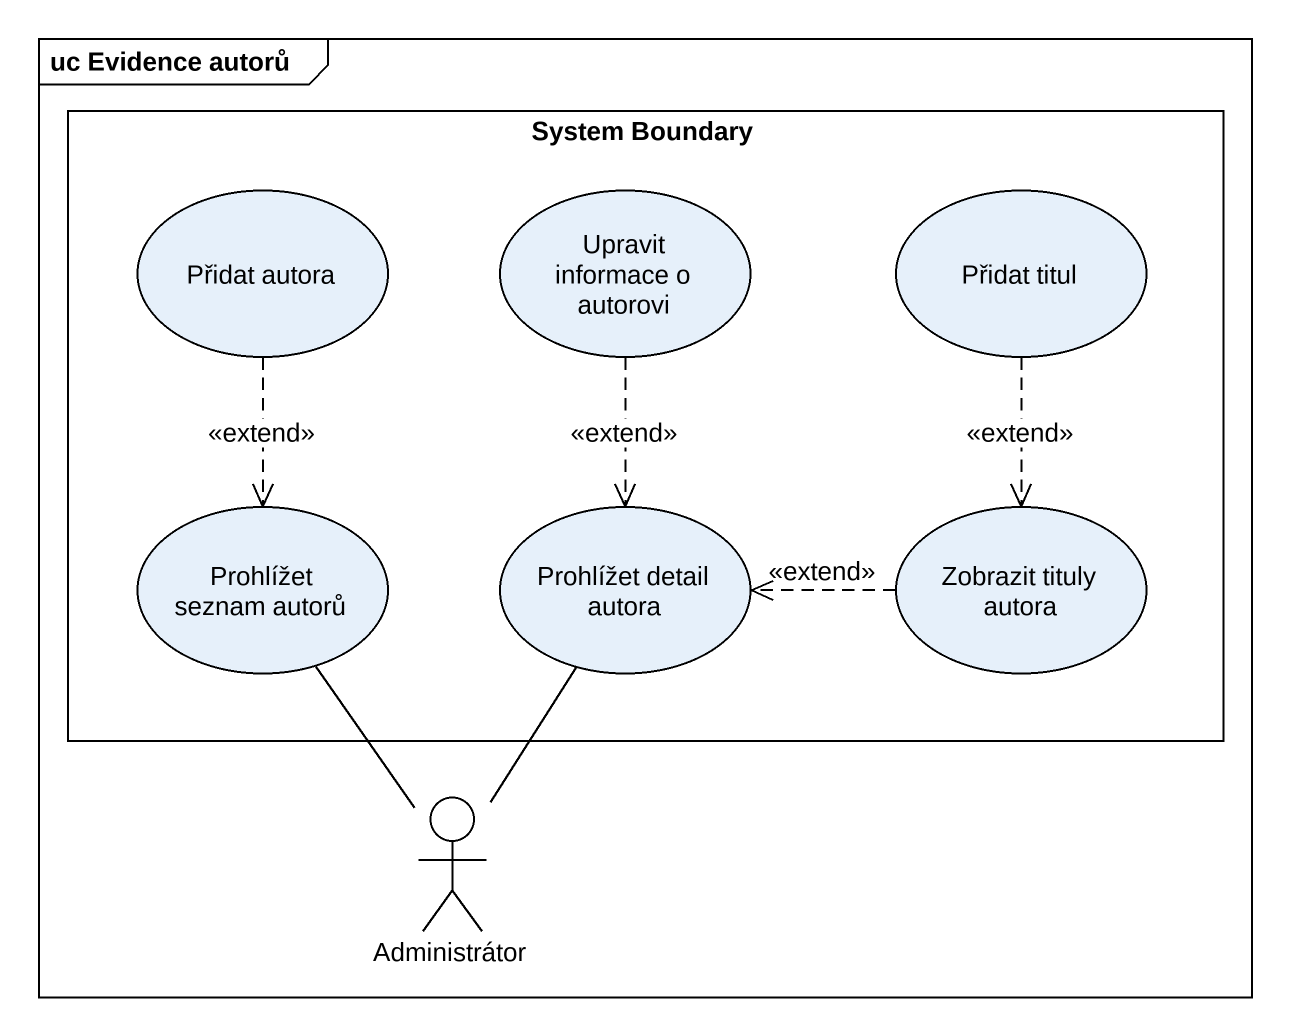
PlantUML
@startuml
mainframe uc Evidence autorů
rectangle "System Boundary" as System_Boundary {
  usecase "Přidat autora" as Přidat_autora
  usecase "Upravit informace o autorovi" as Upravit_informace_o_autorovi
  usecase "Přidat titul" as Přidat_titul
  usecase "Prohlížet seznam autorů" as Prohlížet_seznam_autorů
  usecase "Prohlížet detail autora" as Prohlížet_detail_autora
  usecase "Zobrazit tituly autora" as Zobrazit_tituly_autora
}
actor Administrátor
Přidat_autora ..> Prohlížet_seznam_autorů : <<extend>>
Upravit_informace_o_autorovi ..> Prohlížet_detail_autora : <<extend>>
Přidat_titul ..> Zobrazit_tituly_autora : <<extend>>
Prohlížet_seznam_autorů -- Administrátor
Zobrazit_tituly_autora .left.> Prohlížet_detail_autora : <<extend>>
Administrátor -up- Prohlížet_detail_autora
@enduml
